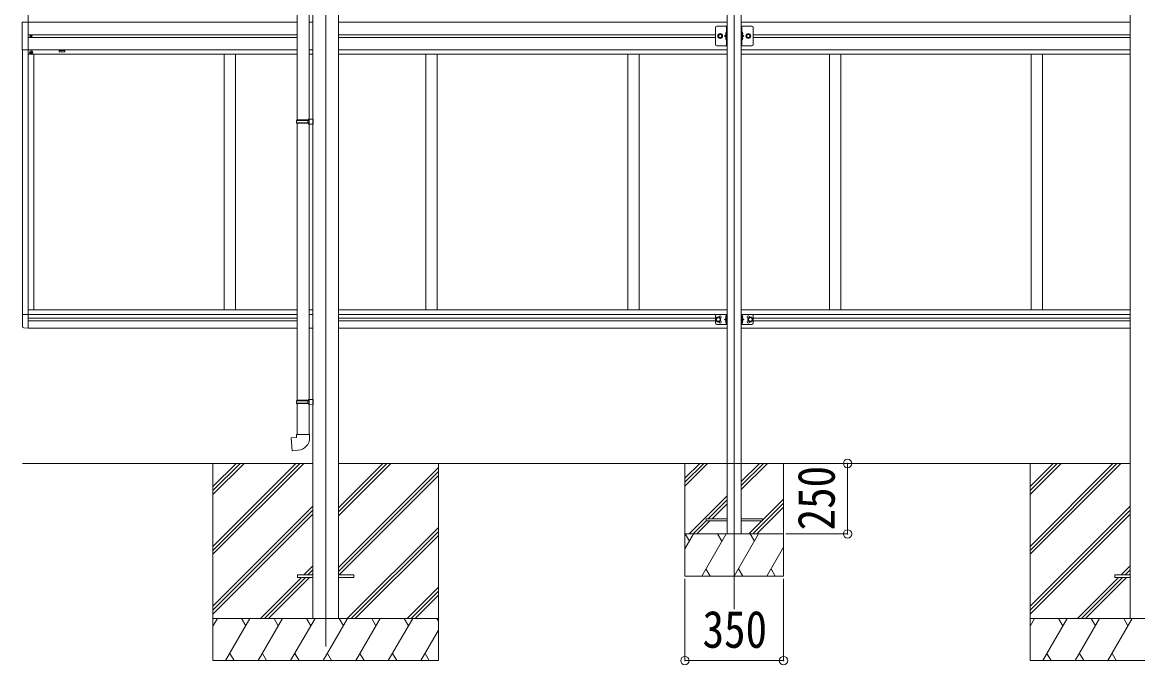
# Model space of a CAD drawing. Units: millimetres at full size, sheet at 1:30. Extents: x -8385 to 8479, y -5853 to 5787.
# Drawn here: x -711 to 3247, y -1854 to 417 of the extents above; entities that cross this region are included whole.
import ezdxf
from ezdxf.enums import TextEntityAlignment as Align

# ---------------------------------------------------------------- set-up
doc = ezdxf.new("R2010")
doc.units = ezdxf.units.MM
doc.header["$LTSCALE"] = 30
doc.header["$PDMODE"] = 32
doc.header["$PDSIZE"] = 30
for name, color, linetype, lineweight in [('0-0_0', 7, 'Continuous', 9), ('0-1_本体', 4, 'Continuous', 9), ('0-2_部品', 7, 'Continuous', 9), ('0-8_PARTS2', 2, 'Continuous', 9), ('1-0_FRAME', 7, 'Continuous', 9), ('1-1_GLASS', 4, 'Continuous', 9), ('1-2_GLASS_SEAL', 7, 'Continuous', 9), ('1-8', 2, 'Continuous', 9), ('1-A', 6, 'Continuous', 9)]:
    doc.layers.add(name, color=color, linetype=linetype, lineweight=lineweight)
doc.styles.add('ＭＳ ゴシック', font='')
doc.styles.get('ＭＳ ゴシック').set_extended_font_data('MS Gothic')

msp = doc.modelspace()

# ---------------------------------------------------------------- linework, layer by layer
at = {"layer": '0-0_0'}
for p, q in [((-710.77, -1149.9), (320.03, -1149.9)), ((-34.77, -1149.9), (-34.77, -1849.9)), ((-34.77, -1444.07), (259.41, -1149.9)), ((-34.77, -1458.22), (273.56, -1149.9)), ((-34.77, -1472.36), (287.7, -1149.9)), ((-34.77, -1260.23), (75.56, -1149.9)), ((-34.77, -1246.09), (61.42, -1149.9)), ((-34.77, -1231.94), (47.28, -1149.9)), ((410.43, -1149.9), (3220.03, -1149.9)), ((410.43, -1335.53), (596.06, -1149.9)), ((410.43, -1321.39), (581.92, -1149.9)), ((410.43, -1307.24), (567.78, -1149.9)), ((410.43, -1519.37), (765.23, -1164.58)), ((410.43, -1533.52), (765.23, -1178.72)), ((765.23, -1149.9), (765.23, -1849.9)), ((2865.23, -1149.9), (2865.23, -1849.9)), ((2865.23, -1444.07), (3159.41, -1149.9)), ((2865.23, -1458.22), (3173.56, -1149.9)), ((2865.23, -1472.36), (3187.7, -1149.9)), ((2865.23, -1260.23), (2975.56, -1149.9)), ((2865.23, -1246.09), (2961.42, -1149.9)), ((2865.23, -1231.94), (2947.28, -1149.9)), ((412.69, -1545.4), (765.23, -1192.86)), ((-34.77, -1656.21), (320.03, -1301.41)), ((2865.23, -1656.21), (3220.03, -1301.41)), ((-34.77, -1670.35), (320.03, -1315.55)), ((-34.77, -1684.49), (320.03, -1329.69)), ((2865.23, -1670.35), (3220.03, -1315.55)), ((2865.23, -1684.49), (3220.03, -1329.69)), ((442.04, -1699.9), (765.23, -1376.71)), ((456.18, -1699.9), (765.23, -1390.85)), ((470.33, -1699.9), (765.23, -1404.99)), ((288.18, -1545.4), (320.03, -1513.54)), ((302.32, -1545.4), (320.03, -1527.68)), ((316.46, -1545.4), (320.03, -1541.82)), ((3188.18, -1545.4), (3220.03, -1513.54)), ((3202.32, -1545.4), (3220.03, -1527.68)), ((3216.46, -1545.4), (3220.03, -1541.82)), ((133.67, -1699.9), (279.18, -1554.4)), ((147.82, -1699.9), (293.32, -1554.4)), ((161.96, -1699.9), (307.46, -1554.4)), ((3033.67, -1699.9), (3179.18, -1554.4)), ((3047.82, -1699.9), (3193.32, -1554.4)), ((3061.96, -1699.9), (3207.46, -1554.4)), ((654.17, -1699.9), (765.23, -1588.84)), ((668.32, -1699.9), (765.23, -1602.98)), ((682.46, -1699.9), (765.23, -1617.12)), ((765.23, -1699.9), (-34.77, -1699.9)), ((-34.77, -1727.4), (-18.89, -1699.9)), ((9.98, -1849.9), (96.58, -1699.9)), ((81.58, -1725.88), (66.58, -1699.9)), ((125.45, -1849.9), (212.05, -1699.9)), ((197.05, -1725.88), (182.05, -1699.9)), ((240.92, -1849.9), (327.52, -1699.9)), ((312.52, -1725.88), (297.52, -1699.9)), ((356.39, -1849.9), (442.99, -1699.9)), ((427.99, -1725.88), (412.99, -1699.9)), ((471.86, -1849.9), (558.46, -1699.9)), ((543.46, -1725.88), (528.46, -1699.9)), ((587.33, -1849.9), (673.93, -1699.9)), ((643.93, -1699.9), (658.93, -1725.88)), ((759.4, -1699.9), (765.23, -1710)), ((3665.23, -1699.9), (2865.23, -1699.9)), ((2865.23, -1727.4), (2881.11, -1699.9)), ((2909.98, -1849.9), (2996.58, -1699.9)), ((2981.58, -1725.88), (2966.58, -1699.9)), ((3025.45, -1849.9), (3112.05, -1699.9)), ((3097.05, -1725.88), (3082.05, -1699.9)), ((3140.92, -1849.9), (3227.52, -1699.9)), ((3212.52, -1725.88), (3197.52, -1699.9)), ((702.8, -1849.9), (765.23, -1741.76)), ((-34.77, -1849.9), (765.23, -1849.9)), ((24.98, -1823.92), (39.98, -1849.9)), ((140.45, -1823.92), (155.45, -1849.9)), ((255.92, -1823.92), (270.92, -1849.9)), ((371.39, -1823.92), (386.39, -1849.9)), ((486.86, -1823.92), (501.86, -1849.9)), ((602.33, -1823.92), (617.33, -1849.9)), ((717.8, -1823.92), (732.8, -1849.9)), ((2865.23, -1849.9), (3665.23, -1849.9)), ((2924.98, -1823.92), (2939.98, -1849.9)), ((3040.45, -1823.92), (3055.45, -1849.9)), ((3155.92, -1823.92), (3170.92, -1849.9))]:
    msp.add_line(p, q, dxfattribs=at)
at = {"layer": '0-1_本体'}
for p, q in [((320.03, 1476.48), (320.03, -1699.9)), ((410.43, 1476.48), (410.43, -1699.9)), ((3220.03, 1476.48), (3220.03, -1699.9))]:
    msp.add_line(p, q, dxfattribs=at)
at = {"layer": '0-2_部品'}
for p, q in [((264.23, 1164.05), (264.23, 69.86)), ((306.23, 1161.49), (306.23, 72.42)), ((262.23, 67.86), (263.23, 69.86)), ((262.23, 67.86), (306.23, 67.86)), ((262.23, 67.86), (262.23, 59.86)), ((262.23, 59.86), (306.23, 59.86)), ((262.23, 59.86), (263.23, 57.86)), ((263.23, 69.86), (306.23, 69.86)), ((263.23, 57.86), (306.23, 57.86)), ((264.23, 57.86), (264.23, -925.3)), ((301.76, 67.86), (301.33, 69.86)), ((304.23, 72.36), (320.23, 72.83)), ((304.23, 70.36), (304.23, 72.36)), ((304.23, 70.36), (306.23, 70.36)), ((304.23, 55.36), (304.23, 57.36)), ((304.23, 55.36), (320.23, 54.89)), ((306.23, 55.3), (306.23, -922.74)), ((320.23, 72.83), (320.23, 54.89)), ((262.23, -927.3), (263.23, -925.3)), ((262.23, -927.3), (306.23, -927.3)), ((262.23, -927.3), (262.23, -935.3)), ((262.23, -935.3), (306.23, -935.3)), ((262.23, -935.3), (263.23, -937.3)), ((263.23, -925.3), (306.23, -925.3)), ((263.23, -937.3), (306.23, -937.3)), ((264.23, -937.3), (264.23, -1047.3)), ((301.76, -927.3), (301.33, -925.3)), ((304.23, -922.8), (320.23, -922.33)), ((304.23, -924.8), (304.23, -922.8)), ((304.23, -924.8), (306.23, -924.8)), ((304.23, -939.8), (304.23, -937.8)), ((304.23, -939.8), (320.23, -940.27)), ((306.23, -939.86), (306.23, -1047.3)), ((320.23, -922.33), (320.23, -940.27)), ((262.23, -1047.3), (308.23, -1047.3)), ((262.23, -1057.3), (262.23, -1047.3)), ((308.23, -1047.3), (308.23, -1058.22))]:
    msp.add_line(p, q, dxfattribs=at)
at = {"layer": '0-2_部品', "color": 4}
for p, q in [((265.43, -1545.4), (265.43, -1554.4)), ((320.23, -1545.4), (265.43, -1545.4)), ((320.23, -1554.4), (265.43, -1554.4)), ((465.03, -1545.4), (410.23, -1545.4)), ((3165.43, -1545.4), (3165.43, -1554.4)), ((3220.23, -1545.4), (3165.43, -1545.4)), ((3220.23, -1554.4), (3165.43, -1554.4))]:
    msp.add_line(p, q, dxfattribs=at)
at = {"layer": '0-2_部品'}
for points in [[(301.76, 67.86), (301.76, 59.86), (301.33, 57.86)], [(304.23, 57.36), (306.23, 57.36), (306.23, 70.36)], [(301.76, -927.3), (301.76, -935.3), (301.33, -937.3)], [(304.23, -937.8), (306.23, -937.8), (306.23, -924.8)], [(267.16, -1103.05), (246.32, -1104.87), (242.31, -1059.05), (262.23, -1057.3)]]:
    msp.add_lwpolyline(points, dxfattribs=at)
at = {"layer": '0-2_部品', "color": 4}
msp.add_lwpolyline([(465.03, -1545.4), (465.03, -1554.4), (410.23, -1554.4)], dxfattribs=at)
at = {"layer": '0-2_部品'}
msp.add_arc((263.23, -1058.22), 45, 275, 0, dxfattribs=at)
at = {"layer": '0-8_PARTS2'}
msp.add_line((365.23, 1450.1), (365.23, -1799.9), dxfattribs=at)
at = {"layer": '1-0_FRAME'}
for p, q in [((1640.23, -1149.9), (1640.23, -1549.9)), ((1640.23, -1202.25), (1692.58, -1149.9)), ((1640.23, -1216.39), (1706.72, -1149.9)), ((1640.23, -1230.53), (1720.86, -1149.9)), ((1840.23, -1242.66), (1933, -1149.9)), ((1840.23, -1228.52), (1918.86, -1149.9)), ((1840.23, -1214.38), (1904.71, -1149.9)), ((1990.23, -1549.9), (1990.23, -1149.9)), ((1654.71, -1399.9), (1790.23, -1264.38)), ((1722.85, -1345.9), (1790.23, -1278.52)), ((1737, -1345.9), (1790.23, -1292.66)), ((1880.99, -1399.9), (1990.23, -1290.65)), ((1895.13, -1399.9), (1990.23, -1304.79)), ((1915.23, -1351.51), (1990.23, -1276.51)), ((1668.85, -1399.9), (1715.23, -1353.52)), ((1682.99, -1399.9), (1729, -1353.9)), ((1866.84, -1399.9), (1912.84, -1353.9)), ((1640.23, -1453.01), (1670.9, -1399.9)), ((1640.23, -1399.9), (1990.23, -1399.9)), ((1655.9, -1425.88), (1640.9, -1399.9)), ((1699.77, -1549.9), (1786.37, -1399.9)), ((1771.37, -1425.88), (1756.37, -1399.9)), ((1815.24, -1549.9), (1901.84, -1399.9)), ((1886.84, -1425.88), (1871.84, -1399.9)), ((1930.71, -1549.9), (1990.23, -1446.8)), ((1714.76, -1523.92), (1729.76, -1549.9)), ((1830.24, -1523.92), (1845.24, -1549.9)), ((1945.71, -1523.92), (1960.7, -1549.9)), ((1640.23, -1549.9), (1990.23, -1549.9))]:
    msp.add_line(p, q, dxfattribs=at)
at = {"layer": '1-1_GLASS'}
for p, q in [((1790.23, 1453.43), (1790.23, -1399.9)), ((1840.23, 1453.43), (1840.23, -1399.9)), ((-690.77, 1404.67), (-690.77, 367.47)), ((-690.77, 416.47), (264.23, 416.47)), ((306.03, 416.47), (320.03, 416.47)), ((410.23, 416.47), (1790.23, 416.47)), ((1840.23, 416.47), (3220.03, 416.47)), ((-690.77, 371.97), (264.23, 371.97)), ((-690.77, 367.47), (-690.77, -669.53)), ((264.23, 362.97), (-690.77, 362.97)), ((410.23, 371.97), (1748.23, 371.97)), ((1748.23, 362.97), (410.23, 362.97)), ((1882.23, 371.97), (3220.03, 371.97)), ((3220.03, 362.97), (1882.23, 362.97)), ((-710.77, 318.27), (-710.77, -620.33)), ((-690.77, 318.47), (264.23, 318.47)), ((306.03, 318.47), (320.03, 318.47)), ((410.23, 318.47), (1790.23, 318.47)), ((1840.23, 318.47), (3220.03, 318.47)), ((264.23, 302.97), (-690.77, 302.97)), ((-670.77, 302.47), (-670.77, -604.53)), ((5.23, 302.97), (5.23, -604.53)), ((45.23, 302.97), (45.23, -604.53)), ((306.03, 302.97), (320.03, 302.97)), ((410.23, 302.97), (1790.23, 302.97)), ((721.23, 302.97), (721.23, -604.53)), ((761.23, 302.97), (761.23, -604.53)), ((1437.23, 302.47), (1437.23, -604.53)), ((1477.23, 302.47), (1477.23, -604.53)), ((1840.23, 302.97), (3220.03, 302.97)), ((2153.23, 302.47), (2153.23, -604.53)), ((2193.23, 302.47), (2193.23, -604.53)), ((2869.23, 302.97), (2869.23, -604.53)), ((2909.23, 302.97), (2909.23, -604.53)), ((-690.77, -604.53), (264.03, -604.53)), ((-690.77, -620.53), (264.03, -620.53)), ((306.03, -604.53), (320.03, -604.53)), ((306.03, -620.53), (320.03, -620.53)), ((410.23, -604.53), (1790.23, -604.53)), ((410.23, -620.53), (1790.23, -620.53)), ((1840.23, -604.53), (3220.03, -604.53)), ((1840.23, -620.53), (3220.03, -620.53)), ((-690.77, -634.03), (262.03, -634.03)), ((-690.77, -643.03), (264.03, -643.03)), ((-690.77, -669.03), (264.03, -669.03)), ((306.03, -669.03), (320.03, -669.03)), ((410.23, -634.03), (1748.23, -634.03)), ((410.23, -643.03), (1748.23, -643.03)), ((410.23, -669.03), (1790.23, -669.03)), ((1840.23, -669.03), (3220.03, -669.03)), ((1882.23, -634.03), (3220.03, -634.03)), ((1882.23, -643.03), (3220.03, -643.03))]:
    msp.add_line(p, q, dxfattribs=at)
msp.add_lwpolyline([(-560.77, 316.47), (-580.77, 316.47), (-580.77, 311.47), (-560.77, 311.47)], close=True, dxfattribs=at)
at = {"layer": '1-2_GLASS_SEAL'}
for p, q in [((1748.23, 337.97), (1748.23, 397.97)), ((1753.23, 402.97), (1790.23, 402.97)), ((1787.73, 402.97), (1787.73, 332.97)), ((1877.23, 402.97), (1840.23, 402.97)), ((1842.73, 402.97), (1842.73, 332.97)), ((1882.23, 337.97), (1882.23, 397.97)), ((-682, 367.88), (-682.82, 367.88)), ((-679.54, 367.06), (-678.72, 367.06)), ((1787.73, 372.97), (1780.73, 367.97)), ((1787.73, 367.97), (1780.73, 367.97)), ((1787.73, 362.97), (1780.73, 367.97)), ((1787.23, 380.97), (1786.43, 380.83)), ((1787.23, 372.97), (1786.43, 373.11)), ((1787.23, 362.97), (1786.43, 362.83)), ((1787.23, 372.97), (1787.73, 373.06)), ((1843.23, 372.97), (1842.73, 373.06)), ((1842.73, 372.97), (1849.73, 367.97)), ((1842.73, 367.97), (1849.73, 367.97)), ((1842.73, 362.97), (1849.73, 367.97)), ((1843.23, 380.97), (1844.04, 380.83)), ((1843.23, 372.97), (1844.04, 373.11)), ((1843.23, 362.97), (1844.04, 362.83)), ((1787.23, 354.97), (1786.43, 355.11)), ((1787.23, 354.97), (1787.73, 355.06)), ((1843.23, 354.97), (1842.73, 355.06)), ((1843.23, 354.97), (1844.04, 355.11)), ((-681.27, 309.97), (-682.27, 309.97)), ((-678.27, 308.97), (-677.27, 308.97)), ((-690.77, -620.33), (-711.27, -620.33)), ((-711.27, -663.24), (-711.27, -620.33)), ((1748.23, -626.03), (1748.23, -651.03)), ((1753.23, -621.03), (1790.23, -621.03)), ((1787.23, -625.53), (1786.43, -625.67)), ((1787.73, -621.03), (1787.73, -656.03)), ((1790.23, -621.03), (1790.23, -656.03)), ((1840.23, -621.03), (1840.23, -656.03)), ((1877.23, -621.03), (1840.23, -621.03)), ((1842.73, -621.03), (1842.73, -656.03)), ((1843.23, -625.53), (1844.04, -625.67)), ((1882.23, -626.03), (1882.23, -651.03)), ((-690.77, -669.53), (-706.05, -668.73)), ((1753.23, -656.03), (1790.23, -656.03)), ((1787.73, -638.53), (1780.73, -638.53)), ((1787.23, -633.53), (1786.43, -633.39)), ((1787.23, -643.53), (1786.43, -643.67)), ((1787.23, -651.53), (1786.43, -651.39)), ((1787.23, -633.53), (1787.73, -633.44)), ((1787.23, -651.53), (1787.73, -651.44)), ((1877.23, -656.03), (1840.23, -656.03)), ((1843.23, -633.53), (1842.73, -633.44)), ((1842.73, -638.53), (1849.73, -638.53)), ((1843.23, -651.53), (1842.73, -651.44)), ((1843.23, -633.53), (1844.04, -633.39)), ((1843.23, -643.53), (1844.04, -643.67)), ((1843.23, -651.53), (1844.04, -651.39))]:
    msp.add_line(p, q, dxfattribs=at)
at = {"layer": '1-2_GLASS_SEAL', "color": 4}
for p, q in [((1840.23, -1345.9), (1915.23, -1345.9)), ((1790.23, -1353.9), (1715.23, -1353.9))]:
    msp.add_line(p, q, dxfattribs=at)
at = {"layer": '1-2_GLASS_SEAL'}
for points in [[(-690.77, 416.47), (-711.47, 416.47), (-711.47, 318.47), (-690.77, 318.47)], [(1753.23, 332.97), (1790.23, 332.97), (1790.23, 402.97)], [(1877.23, 332.97), (1840.23, 332.97), (1840.23, 402.97)], [(-682.82, 367.88), (-682.82, 367.06), (-682, 367.06)], [(-680.36, 368.7), (-680.36, 369.52), (-681.18, 369.52), (-681.18, 368.7)], [(-681.18, 366.24), (-681.18, 365.42), (-680.36, 365.42), (-680.36, 366.24)], [(-678.72, 367.06), (-678.72, 367.88), (-679.54, 367.88)], [(1788.12, 376.97), (1787.49, 378.16), (1785.25, 379.27)], [(1788.12, 376.97), (1787.49, 375.78), (1785.25, 374.67)], [(1788.12, 358.97), (1787.49, 360.16), (1785.25, 361.27)], [(1788.12, 358.97), (1787.49, 357.78), (1785.25, 356.67)], [(1787.23, 372.97), (1787.23, 380.97), (1787.73, 380.88), (1787.73, 373.06)], [(1787.23, 354.97), (1787.23, 362.97), (1787.73, 362.88), (1787.73, 355.06)], [(1842.35, 376.97), (1842.98, 378.16), (1845.21, 379.27)], [(1842.35, 376.97), (1842.98, 375.78), (1845.21, 374.67)], [(1842.35, 358.97), (1842.98, 360.16), (1845.21, 361.27)], [(1842.35, 358.97), (1842.98, 357.78), (1845.21, 356.67)], [(1843.23, 372.97), (1843.23, 380.97), (1842.73, 380.88), (1842.73, 373.06)], [(1843.23, 354.97), (1843.23, 362.97), (1842.73, 362.88), (1842.73, 355.06)], [(-682.27, 309.97), (-682.27, 308.97), (-681.27, 308.97)], [(-679.27, 310.97), (-679.27, 311.97), (-680.27, 311.97), (-680.27, 310.97)], [(-680.27, 307.97), (-680.27, 306.97), (-679.27, 306.97), (-679.27, 307.97)], [(-677.27, 308.97), (-677.27, 309.97), (-678.27, 309.97)], [(1788.12, -629.53), (1787.49, -628.34), (1785.25, -627.23)], [(1788.12, -629.53), (1787.49, -630.72), (1785.25, -631.83)], [(1787.23, -633.53), (1787.23, -625.53), (1787.73, -625.62), (1787.73, -633.44)], [(1842.35, -629.53), (1842.98, -628.34), (1845.21, -627.23)], [(1842.35, -629.53), (1842.98, -630.72), (1845.21, -631.83)], [(1843.23, -633.53), (1843.23, -625.53), (1842.73, -625.62), (1842.73, -633.44)], [(1787.73, -633.53), (1780.73, -638.53), (1787.73, -643.53)], [(1788.12, -647.53), (1787.49, -646.34), (1785.25, -645.23)], [(1788.12, -647.53), (1787.49, -648.72), (1785.25, -649.83)], [(1787.23, -651.53), (1787.23, -643.53), (1787.73, -643.62), (1787.73, -651.44)], [(1842.35, -647.53), (1842.98, -646.34), (1845.21, -645.23)], [(1842.35, -647.53), (1842.98, -648.72), (1845.21, -649.83)], [(1842.73, -633.53), (1849.73, -638.53), (1842.73, -643.53)], [(1843.23, -651.53), (1843.23, -643.53), (1842.73, -643.62), (1842.73, -651.44)]]:
    msp.add_lwpolyline(points, dxfattribs=at)
for points in [[(1772.74, 367.97), (1768.99, 361.47), (1761.48, 361.47), (1757.73, 367.97), (1761.48, 374.47), (1768.99, 374.47)], [(1857.73, 367.97), (1861.48, 361.47), (1868.99, 361.47), (1872.74, 367.97), (1868.99, 374.47), (1861.48, 374.47)], [(1758.23, -646.03), (1764.73, -642.28), (1764.73, -634.78), (1758.23, -631.02), (1751.73, -634.78), (1751.73, -642.28)], [(1872.23, -646.03), (1865.73, -642.28), (1865.73, -634.78), (1872.23, -631.02), (1878.73, -634.78), (1878.73, -642.28)]]:
    msp.add_lwpolyline(points, close=True, dxfattribs=at)
at = {"layer": '1-2_GLASS_SEAL', "color": 4}
for points in [[(1715.23, -1353.9), (1715.23, -1345.9), (1790.23, -1345.9)], [(1915.23, -1345.9), (1915.23, -1353.9), (1840.23, -1353.9)]]:
    msp.add_lwpolyline(points, dxfattribs=at)
at = {"layer": '1-2_GLASS_SEAL'}
for centre, radius in [((-680.77, 367.47), 3.75), ((1765.23, 367.97), 8.5), ((1765.23, 367.97), 7.5), ((1765.23, 367.97), 6.5), ((1765.23, 367.97), 5.5), ((1865.23, 367.97), 8.5), ((1865.23, 367.97), 7.5), ((1865.23, 367.97), 6.5), ((1865.23, 367.97), 5.5), ((-679.77, 309.47), 5.9), ((1758.23, -638.53), 8.5), ((1758.23, -638.53), 7.5), ((1758.23, -638.53), 6.5), ((1872.23, -638.53), 8.5), ((1872.23, -638.53), 7.5), ((1872.23, -638.53), 6.5)]:
    msp.add_circle(centre, radius, dxfattribs=at)
for centre, radius, start, end in [((1753.23, 397.97), 5, 90, 180), ((1877.23, 397.97), 5, 0, 90), ((-682, 368.7), 0.82, 270, 0), ((-682, 366.24), 0.82, 0, 90), ((-679.54, 368.7), 0.82, 180, 270), ((-679.54, 366.24), 0.82, 90, 180), ((1791.33, 376.97), 6.5, 147.94412, 212.05588), ((1791.33, 358.97), 6.5, 147.94412, 212.05588), ((1786.59, 379.94), 0.9, 100, 147.94412), ((1786.59, 374), 0.9, 212.05588, 260), ((1786.59, 361.94), 0.9, 100, 147.94412), ((1843.88, 379.94), 0.9, 32.05588, 80), ((1843.88, 374), 0.9, 280, 327.94412), ((1843.88, 361.94), 0.9, 32.05588, 80), ((1839.13, 376.97), 6.5, 327.94412, 32.05588), ((1839.13, 358.97), 6.5, 327.94412, 32.05588), ((1753.23, 337.97), 5, 180, 270), ((1786.59, 356), 0.9, 212.05588, 260), ((1843.88, 356), 0.9, 280, 327.94412), ((1877.23, 337.97), 5, 270, 0), ((-681.27, 310.97), 1, 270, 0), ((-681.27, 307.97), 1, 0, 90), ((-678.27, 310.97), 1, 180, 270), ((-678.27, 307.97), 1, 90, 180), ((1753.23, -626.03), 5, 90, 180), ((1765.23, -630.03), 4.25, 274.76077, 186.29431), ((1791.33, -629.53), 6.5, 147.94412, 212.05588), ((1786.59, -626.56), 0.9, 100, 147.94412), ((1786.59, -632.5), 0.9, 212.05588, 260), ((1843.88, -626.56), 0.9, 32.05588, 80), ((1843.88, -632.5), 0.9, 280, 327.94412), ((1839.13, -629.53), 6.5, 327.94412, 32.05588), ((1865.23, -630.03), 4.25, 353.70569, 265.23923), ((1877.23, -626.03), 5, 0, 90), ((-705.77, -663.24), 5.5, 180, 267), ((1753.23, -651.03), 5, 180, 270), ((1765.23, -647.03), 4.25, 173.70569, 85.23923), ((1791.33, -647.53), 6.5, 147.94412, 212.05588), ((1786.59, -644.56), 0.9, 100, 147.94412), ((1786.59, -650.5), 0.9, 212.05588, 260), ((1843.88, -644.56), 0.9, 32.05588, 80), ((1843.88, -650.5), 0.9, 280, 327.94412), ((1839.13, -647.53), 6.5, 327.94412, 32.05588), ((1865.23, -647.03), 4.25, 94.76077, 6.29431), ((1877.23, -651.03), 5, 270, 0)]:
    msp.add_arc(centre, radius, start, end, dxfattribs=at)
at = {"layer": '1-8'}
msp.add_line((1815.23, 1450.1), (1815.23, -1667.5), dxfattribs=at)
at = {"layer": '1-A'}
for p, q in [((2217.5, -1149.9), (1998, -1149.9)), ((2217.5, -1149.9), (2217.5, -1399.9)), ((2217.5, -1399.9), (1998, -1399.9)), ((1640.23, -1849.9), (1640.23, -1559.73)), ((1990.23, -1849.9), (1990.23, -1559.73)), ((1640.23, -1849.9), (1990.23, -1849.9))]:
    msp.add_line(p, q, dxfattribs=at)
for p in [(2217.5, -1149.9), (2217.5, -1399.9), (1640.23, -1849.9), (1990.23, -1849.9)]:
    msp.add_point(p, dxfattribs=at)

# ---------------------------------------------------------------- texts
at = {"layer": '1-A', "color": 7, "style": 'ＭＳ ゴシック', "width": 0.85}
msp.add_text('250', height=132, rotation=90, dxfattribs=at).set_placement((2211.5, -1387.4), align=Align.BOTTOM_LEFT)
msp.add_text('350', height=132, dxfattribs=at).set_placement((1702.73, -1843.9), align=Align.BOTTOM_LEFT)

doc.saveas('drawing.dxf')
